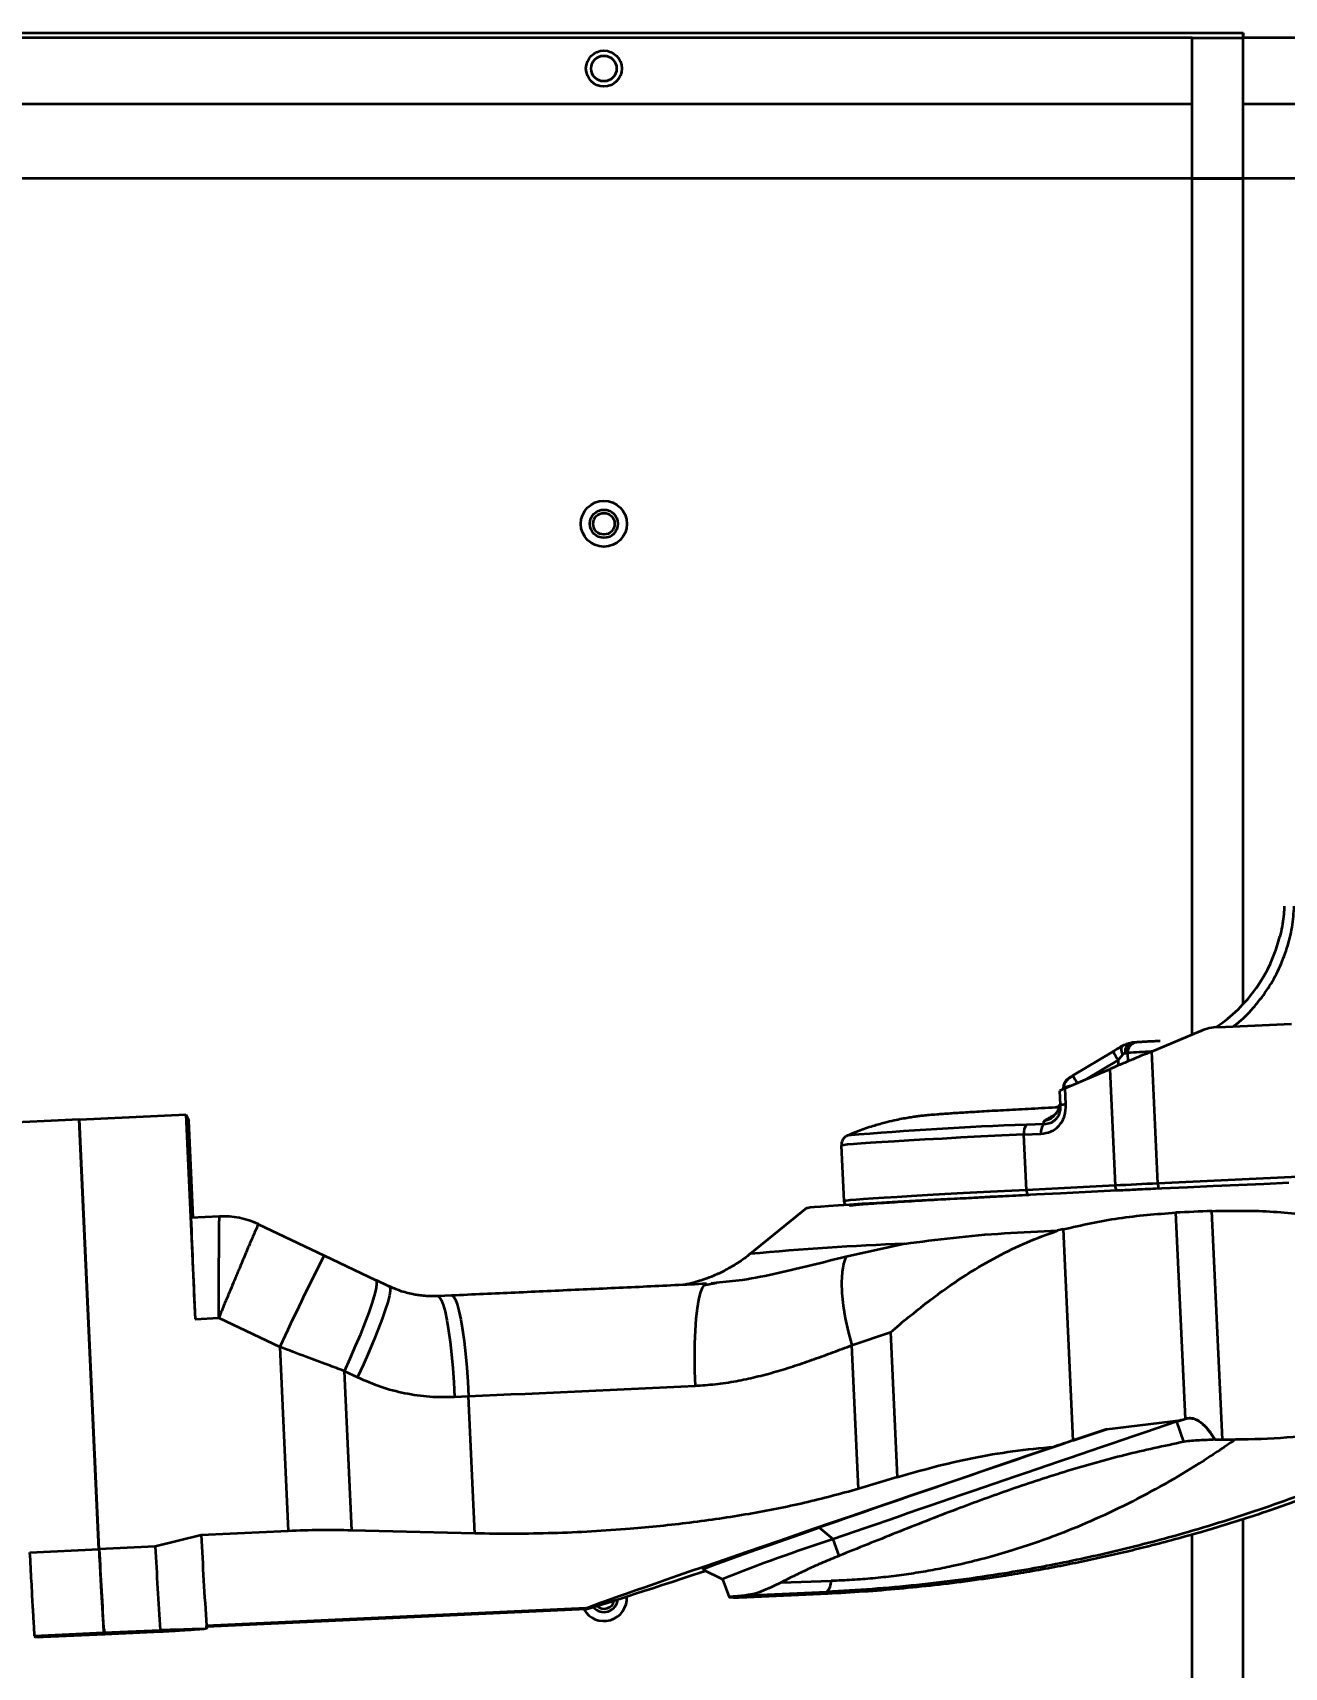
# Model space of a CAD drawing. Header units: millimetres. Extents: x 0 to 420, y 0 to 297.
# Drawn here: x 288.949 to 291.396, y 162.007 to 165.202 of the extents above; entities that cross this region are included whole.
import ezdxf

# ---------------------------------------------------------------- set-up
doc = ezdxf.new("R2010")
doc.units = ezdxf.units.MM
doc.layers.add('尺寸线层', color=150, linetype='Continuous')
doc.styles.add('SLDTEXTSTYLE2', font='TXT', dxfattribs={"width": 0.7})
doc.dimstyles.new('SLDDIMSTYLE0', dxfattribs={"dimtxt": 3.5, "dimasz": 3.302, "dimexe": 0, "dimexo": 0.0625, "dimgap": 0.875, "dimtad": 1, "dimdec": 1, "dimlfac": 100, "dimrnd": 1e-09, "dimzin": 12, "dimdsep": 46, "dimtxsty": 'SLDTEXTSTYLE2', "dimsah": 1, "dimcen": 0.09, "dimadec": 0, "dimazin": 3, "dimtfac": 1, "dimtdec": 3, "dimtofl": 0, "dimtmove": 0, "dimatfit": 3, "dimfxl": 0, "dimfrac": 2, "dimtolj": 1, "dimtzin": 12, "dimarcsym": 0})
doc.dimstyles.new('SLDDIMSTYLE2', dxfattribs={"dimtxt": 0.18, "dimasz": 3.302, "dimexe": 0, "dimexo": 0.0625, "dimgap": 0, "dimtad": 0, "dimtih": 1, "dimtoh": 1, "dimdec": 0, "dimrnd": 1e-09, "dimzin": 0, "dimdsep": 46, "dimtxsty": 'Standard', "dimsah": 1, "dimcen": 0.09, "dimadec": 0, "dimazin": 0, "dimtfac": 3.302, "dimtdec": 0, "dimtofl": 0, "dimtmove": 0, "dimatfit": 3, "dimfxl": 0, "dimfrac": 2, "dimtolj": 1, "dimtzin": 0, "dimarcsym": 0})

# ---------------------------------------------------------------- blocks, each defined once
blk = doc.blocks.new('_D_6')
at = {"layer": '尺寸线层'}
for p, q in [((91.2154, 164.9172), (91.2154, 234.1922)), ((321.3154, 165.1871), (321.3154, 234.1922)), ((321.3154, 233.1922), (91.2154, 233.1922))]:
    blk.add_line(p, q, dxfattribs=at)
for points in [[(91.2154, 233.1922), (94.5174, 232.6842), (94.5174, 233.7002)], [(321.3154, 233.1922), (318.0134, 233.7002), (318.0134, 232.6842)]]:
    blk.add_solid(points, dxfattribs=at)
at = {"layer": '尺寸线层', "insert": (205.1726, 237.704), "char_height": 3.5, "attachment_point": 1, "style": 'SLDTEXTSTYLE2'}
blk.add_mtext('23010', dxfattribs=at)
blk = doc.blocks.new('_D_7')
at = {"layer": '尺寸线层'}
for p, q in [((70.597, 160.4022), (70.597, 246.1922)), ((332.8156, 175.1167), (332.8156, 246.1922)), ((332.8156, 245.1922), (70.597, 245.1922))]:
    blk.add_line(p, q, dxfattribs=at)
for points in [[(70.597, 245.1922), (73.899, 244.6842), (73.899, 245.7002)], [(332.8156, 245.1922), (329.5136, 245.7002), (329.5136, 244.6842)]]:
    blk.add_solid(points, dxfattribs=at)
at = {"layer": '尺寸线层', "insert": (202.8758, 249.704), "char_height": 3.5, "attachment_point": 1, "style": 'SLDTEXTSTYLE2'}
blk.add_mtext('26221.85', dxfattribs=at)

msp = doc.modelspace()

# ---------------------------------------------------------------- linework, layer by layer
at = {"color": 7, "linetype": 'Continuous', "lineweight": 35}
for p, q in [((286.3154, 165.2022), (291.3154, 165.2022)), ((291.2154, 165.1922), (286.3154, 165.1922)), ((291.2154, 165.1922), (291.3154, 165.1922)), ((291.2154, 164.9172), (291.2154, 165.1922)), ((291.3154, 165.1922), (291.3154, 165.2022)), ((291.3154, 165.2022), (291.3154, 165.1922)), ((291.3154, 164.9172), (291.3154, 165.1922)), ((296.3154, 165.1922), (291.3154, 165.1922)), ((291.2154, 165.0622), (286.3654, 165.0622)), ((292.0145, 165.0622), (291.3154, 165.0622)), ((291.3154, 164.9172), (286.3154, 164.9172)), ((291.2154, 163.2436), (291.2154, 164.9172)), ((291.2154, 164.9172), (291.3154, 164.9172)), ((291.9958, 164.9172), (291.3154, 164.9172)), ((291.3154, 163.3032), (291.3154, 164.9172)), ((291.2663, 163.2583), (291.4099, 163.2649)), ((291.1367, 163.2108), (291.2324, 163.2507)), ((291.061, 163.2104), (290.9825, 163.1634)), ((291.061, 163.2104), (291.061, 163.2104)), ((291.0706, 163.1934), (291.0801, 163.2047)), ((291.0893, 163.2076), (291.0901, 163.1912)), ((291.1083, 163.2285), (291.1061, 163.2283)), ((291.1486, 162.9525), (291.1367, 163.2108)), ((290.9673, 163.1388), (291.0543, 163.176)), ((291.0098, 163.1569), (291.0706, 163.1934)), ((291.0543, 163.176), (291.0648, 162.9485)), ((291.0706, 163.1934), (291.0711, 163.1831)), ((290.9565, 163.1339), (290.9578, 163.1061)), ((290.9634, 163.1394), (290.9635, 163.1371)), ((290.9688, 163.1068), (290.9673, 163.1388)), ((290.958, 163.1061), (290.9577, 163.1023)), ((289.0396, 163.0775), (288.8164, 163.0672)), ((289.0781, 162.2376), (289.0396, 163.0775)), ((289.0402, 163.0761), (289.0396, 163.0775)), ((289.0402, 163.0775), (289.248, 163.0871)), ((289.0787, 162.2376), (289.0402, 163.0775)), ((289.248, 163.0871), (289.2663, 162.6875)), ((289.248, 163.0871), (289.2536, 163.0754)), ((289.2623, 162.8857), (289.2536, 163.0754)), ((290.9253, 163.0686), (290.9253, 163.0743)), ((290.9574, 163.0975), (290.9573, 163.0967)), ((290.5419, 163.0462), (290.5418, 163.0462)), ((290.8864, 163.0485), (290.92, 163.0498)), ((290.8914, 162.9397), (290.8864, 163.0485)), ((290.9253, 163.0686), (290.8914, 163.0673)), ((290.5296, 163.0268), (290.5346, 162.918)), ((291.0648, 162.9485), (290.8914, 162.9397)), ((291.4236, 162.9652), (291.1486, 162.9525)), ((289.3139, 162.8881), (289.258, 162.8855)), ((289.3139, 162.8879), (289.3139, 162.8881)), ((290.4625, 162.9048), (290.3513, 162.8149)), ((291.1832, 162.8955), (291.2017, 162.4924)), ((291.2746, 162.452), (291.2541, 162.8987)), ((289.3898, 162.8728), (289.5184, 162.8118)), ((290.9636, 162.8631), (290.9525, 162.8604)), ((290.9636, 162.8631), (290.9825, 162.4502)), ((290.6538, 162.8346), (290.5386, 162.809)), ((289.5184, 162.8118), (289.6198, 162.7637)), ((289.6457, 162.7514), (289.6199, 162.7636)), ((290.2856, 162.7577), (290.2603, 162.7529)), ((290.2852, 162.7584), (290.2751, 162.7573)), ((289.7405, 162.7322), (289.7408, 162.7322)), ((289.7679, 162.7334), (289.7408, 162.7322)), ((289.2663, 162.6875), (289.3123, 162.6896)), ((289.3123, 162.6896), (289.4318, 162.6329)), ((290.5501, 162.6363), (290.6257, 162.6616)), ((290.6257, 162.6616), (290.6387, 162.3781)), ((289.4318, 162.6329), (289.4483, 162.2731)), ((290.563, 162.3554), (290.5501, 162.6363)), ((289.5723, 162.2742), (289.558, 162.5859)), ((289.558, 162.5859), (289.5838, 162.5737)), ((289.7736, 162.5353), (289.8007, 162.5365)), ((289.813, 162.2682), (289.8007, 162.5365)), ((290.9825, 162.4502), (291.0485, 162.4724)), ((291.0485, 162.4724), (291.194, 162.4898)), ((291.1858, 162.487), (291.2009, 162.4921)), ((291.1994, 162.4474), (291.1858, 162.487)), ((291.194, 162.4898), (291.2017, 162.4924)), ((291.2017, 162.4924), (291.2051, 162.4935)), ((291.2603, 162.4519), (291.2746, 162.452)), ((290.6387, 162.3781), (290.563, 162.3554)), ((289.4483, 162.2731), (289.2782, 162.2653)), ((289.813, 162.2682), (289.5723, 162.2742)), ((290.4863, 162.2798), (290.5135, 162.2571)), ((291.3154, 161.4672), (291.3154, 162.2971)), ((289.1884, 162.2426), (289.0787, 162.2376)), ((289.2782, 162.2653), (289.1884, 162.2426)), ((290.5252, 162.2246), (290.5135, 162.2571)), ((291.2154, 161.4672), (291.2154, 162.2668)), ((288.9433, 162.2314), (289.0781, 162.2376)), ((290.2592, 162.198), (290.2972, 162.1792)), ((290.2972, 162.1792), (290.3105, 162.1439)), ((290.4121, 162.1726), (290.5099, 162.1755)), ((290.3411, 162.147), (290.5013, 162.1543)), ((290.5028, 162.1511), (290.3427, 162.1437)), ((290.3427, 162.1437), (290.3447, 162.1439)), ((290.3447, 162.1437), (290.5032, 162.1511)), ((290.5013, 162.1543), (290.5028, 162.1511)), ((290.5028, 162.1511), (290.5032, 162.1511)), ((290.5032, 162.1511), (290.5115, 162.1516)), ((290.0303, 162.122), (289.2885, 162.0879)), ((290.0311, 162.1201), (289.2894, 162.0861)), ((290.0303, 162.122), (290.0311, 162.1201)), ((289.088, 162.0745), (289.1976, 162.0796)), ((289.0891, 162.071), (289.0888, 162.082)), ((289.2832, 162.0816), (289.2892, 162.0829)), ((289.2885, 162.0879), (289.2894, 162.0861)), ((288.9525, 162.0683), (289.0874, 162.0745)), ((288.9543, 162.0648), (288.9525, 162.0683)), ((289.0891, 162.071), (288.9543, 162.0648)), ((289.0874, 162.0745), (289.0891, 162.071)), ((289.088, 162.0745), (289.0897, 162.071)), ((289.1994, 162.076), (289.0897, 162.071))]:
    msp.add_line(p, q, dxfattribs=at)
at = {"color": 7, "linetype": 'Continuous', "lineweight": 35, "flags": 128}
for points in [[(291.0801, 163.2047), (291.0789, 163.2076), (291.078, 163.2105), (291.0775, 163.2132), (291.0774, 163.2157), (291.0776, 163.2179), (291.0781, 163.2197), (291.0791, 163.2212), (291.0803, 163.2222)], [(290.8864, 163.0485), (290.8434, 163.0463), (290.8024, 163.0442), (290.7635, 163.0421), (290.727, 163.0401), (290.6931, 163.0382), (290.6619, 163.0365), (290.6337, 163.0348), (290.6086, 163.0333), (290.5868, 163.0318), (290.5683, 163.0306), (290.5534, 163.0295), (290.542, 163.0285), (290.5343, 163.0277), (290.5303, 163.0271), (290.5296, 163.0268)], [(290.4625, 162.9048), (290.464, 162.9052), (290.469, 162.9059), (290.4775, 162.9067), (290.4895, 162.9077), (290.5049, 162.9089), (290.5236, 162.9102), (290.5455, 162.9116), (290.5705, 162.9131), (290.5985, 162.9148), (290.6293, 162.9166), (290.6629, 162.9185), (290.699, 162.9205), (290.7374, 162.9225), (290.7781, 162.9247), (290.8207, 162.9269), (290.8651, 162.9291), (290.911, 162.9314), (290.9583, 162.9337), (291.0067, 162.9361), (291.0559, 162.9385), (291.1058, 162.9408), (291.1561, 162.9432), (291.2064, 162.9455), (291.2567, 162.9477), (291.3067, 162.95), (291.356, 162.9521), (291.4045, 162.9542)], [(290.8914, 162.9397), (290.8484, 162.9375), (290.8074, 162.9354), (290.7685, 162.9333), (290.732, 162.9314), (290.698, 162.9295), (290.6669, 162.9277), (290.6387, 162.926), (290.6136, 162.9245), (290.5918, 162.9231), (290.5733, 162.9218), (290.5584, 162.9207), (290.547, 162.9197), (290.5393, 162.9189), (290.5352, 162.9183), (290.5346, 162.918)], [(290.5386, 162.809), (290.534, 162.7956), (290.5311, 162.779), (290.53, 162.7597), (290.5306, 162.738), (290.533, 162.7143), (290.5371, 162.6892), (290.5428, 162.663), (290.5501, 162.6363)], [(289.558, 162.5859), (289.5694, 162.6107), (289.58, 162.6349), (289.5899, 162.6582), (289.5986, 162.68), (289.6062, 162.7), (289.6124, 162.7178), (289.6171, 162.7331), (289.6202, 162.7455), (289.6217, 162.7548), (289.6216, 162.7609), (289.6198, 162.7637)], [(289.6456, 162.7515), (289.6473, 162.7487), (289.6475, 162.7426), (289.646, 162.7333), (289.6428, 162.7208), (289.6381, 162.7056), (289.6319, 162.6878), (289.6244, 162.6678), (289.6156, 162.6459), (289.6058, 162.6227), (289.5951, 162.5984), (289.5838, 162.5737)], [(290.266, 162.7564), (290.2616, 162.7544), (290.2575, 162.7484), (290.2537, 162.7385), (290.2504, 162.7248), (290.2476, 162.7078), (290.2453, 162.6877), (290.2437, 162.6649), (290.2427, 162.6399), (290.2423, 162.6132), (290.2427, 162.5854), (290.2437, 162.5569)], [(289.7408, 162.7322), (289.744, 162.7306), (289.7476, 162.7249), (289.7513, 162.7153), (289.7549, 162.702), (289.7584, 162.6853), (289.7618, 162.6654), (289.7648, 162.6429), (289.7676, 162.618), (289.77, 162.5915), (289.772, 162.5637), (289.7736, 162.5353)], [(289.7679, 162.7334), (289.7712, 162.7318), (289.7748, 162.7261), (289.7784, 162.7165), (289.782, 162.7033), (289.7856, 162.6865), (289.7889, 162.6666), (289.792, 162.6441), (289.7948, 162.6193), (289.7972, 162.5927), (289.7992, 162.5649), (289.8007, 162.5365)], [(291.194, 162.4898), (291.193, 162.4895), (291.1919, 162.4891), (291.1909, 162.4888), (291.1899, 162.4884), (291.1889, 162.4881), (291.1878, 162.4877), (291.1868, 162.4874), (291.1858, 162.487)], [(290.2592, 162.198), (290.2592, 162.1981), (290.2607, 162.1991), (290.2656, 162.2012), (290.2739, 162.2045), (290.2855, 162.2089), (290.3003, 162.2144), (290.3183, 162.2209), (290.3395, 162.2285), (290.3635, 162.237), (290.3904, 162.2464), (290.4199, 162.2568), (290.4519, 162.2679), (290.4863, 162.2798)], [(289.2894, 162.0861), (289.2893, 162.0845), (289.2893, 162.0835), (289.2892, 162.083), (289.2891, 162.083), (289.289, 162.0835), (289.2888, 162.0844), (289.2887, 162.0859), (289.2885, 162.0879)]]:
    msp.add_lwpolyline(points, dxfattribs=at)
at = {"color": 7, "linetype": 'Continuous', "lineweight": 35}
for centre, radius in [((290.0654, 165.1322), 0.035), ((290.0654, 165.1322), 0.025), ((290.0654, 164.2422), 0.045), ((290.0654, 164.2422), 0.0275), ((290.0654, 164.2422), 0.021)]:
    msp.add_circle(centre, radius, dxfattribs=at)
for centre, radius, start, end in [((291.096, 163.508), 0.3001, 303.5836, 345.9373), ((291.2709, 163.1584), 0.0999, 92.6452, 112.6512), ((291.2499, 163.3066), 0.212, 206.9869, 212.273), ((291.1022, 163.2103), 0.0179, 101.1076, 189.5162), ((291.0795, 163.3174), 0.1102, 272.6324, 275.1142), ((291.1092, 163.2086), 0.0199, 99.0606, 182.7369), ((291.1899, 161.8539), 1.3575, 92.2912, 94.2493), ((290.9834, 163.1403), 0.02, 120.957, 182.6305), ((291.1524, 163.2496), 0.1906, 206.9113, 211.9441), ((290.9772, 162.8779), 0.229, 92.1054, 94.8573), ((291.1559, 155.7772), 7.2949, 92.07806, 94.82778), ((290.9119, 163.0519), 0.0257, 142.9879, 187.5474), ((290.946, 163.0526), 0.0262, 142.2752, 186.1971), ((292.05, 143.3972), 19.5761, 92.63907, 92.88467), ((291.0776, 162.9479), 0.0129, 177.6436, 223.8158), ((291.2959, 162.9578), 0.1474, 182.063, 185.8355), ((290.905, 162.9393), 0.0136, 178.3675, 219.8744), ((302.9931, 163.363), 13.7434, 181.99103, 182.8172), ((289.3213, 162.7282), 0.16, 64.631, 92.6307), ((295.1259, 77.0803), 85.9057, 92.583251, 92.630551), ((290.8549, 157.418), 5.4203, 92.1256, 95.3306), ((294.5966, 160.2444), 5.6904, 153.18, 155.1813), ((282.0379, 335.8175), 173.4547, 272.56508, 272.71154), ((328.6368, 51.8313), 116.8518, 108.764263, 109.055658), ((329.9026, 48.1893), 120.6771, 108.7131, 109.050468), ((301.3872, 162.8537), 12.2141, 182.86777, 183.63392), ((297.8248, 162.6723), 8.5563, 182.72615, 183.91622), ((291.6546, 158.7471), 3.6908, 108.0096, 111.5784), ((301.2775, 162.8487), 12.2141, 182.86777, 183.63392), ((290.4803, 162.1751), 0.0295, 315.2033, 0.821), ((290.0654, 162.1422), 0.045, 209.7389, 3.5845), ((290.0654, 162.1422), 0.0275, 220.8036, 353.9617), ((290.0654, 162.1422), 0.021, 229.4462, 345.7667)]:
    msp.add_arc(centre, radius, start, end, dxfattribs=at)
for centre, major_axis, ratio, start_param, end_param in [((291.1429, 163.2092), (0.1964, 0.0819), 0.017918, 1.594841, 2.031173), ((290.9762, 163.1421), (0.0196, 0.0082), 0.017918, 2.031173, 3.165637), ((294.4311, 163.6045), (4.4142, 1.4881), 0.002727, 2.479887, 3.062979), ((290.9868, 162.4412), (0.9858, 0.3323), 0.009508, 1.571985, 1.608955), ((299.9451, 164.0317), (14.4041, 0.9039), 0.090072, 4.060809, 4.063018), ((294.4311, 163.6045), (4.4142, 1.4881), 0.002727, 3.220888, 3.47714), ((290.9265, 162.1722), (0.616, 0.0283), 0.008812, 2.824791, 3.465922)]:
    msp.add_ellipse(centre, major_axis=major_axis, ratio=ratio, start_param=start_param, end_param=end_param, dxfattribs=at)
msp.add_ellipse((290.4449, 162.1497), major_axis=(0.0534, 0.0025), ratio=0.008812, dxfattribs=at)
for points, knots in [([(291.2962, 163.2596), (291.3, 163.2625), (291.3154, 163.2741), (291.3386, 163.2989), (291.3649, 163.3335), (291.386, 163.3717), (291.4016, 163.412), (291.4119, 163.4533), (291.4141, 163.4812), (291.4152, 163.4949)], [0, 0, 0, 0, 0.052927, 0.211926, 0.372402, 0.532879, 0.691878, 0.848001, 1, 1, 1, 1]), ([(291.3957, 163.4947), (291.3957, 163.4936), (291.3956, 163.4868), (291.3942, 163.4736), (291.3916, 163.4547), (291.3886, 163.4418), (291.3871, 163.4351)], [0, 0, 0, 0, 0.0540504, 0.3395518, 0.6585548, 1, 1, 1, 1]), ([(291.1531, 163.2309), (291.149, 163.2308), (291.1434, 163.2305), (291.1356, 163.2301), (291.1297, 163.2298), (291.1236, 163.2295), (291.1184, 163.2292), (291.1142, 163.229), (291.1111, 163.2288), (291.109, 163.2286), (291.1079, 163.2285), (291.1066, 163.2284), (291.1061, 163.2283)], [0, 0, 0, 0, 0.180363, 0.250542, 0.363365, 0.473293, 0.58367, 0.68948, 0.787949, 0.876327, 0.952862, 1, 1, 1, 1]), ([(291.0803, 163.2222), (291.0773, 163.2203), (291.0711, 163.2165), (291.0644, 163.2125), (291.061, 163.2104)], [0, 0, 0, 0, 0.4962909, 1, 1, 1, 1]), ([(291.0801, 163.2047), (291.0808, 163.2054), (291.0818, 163.2065), (291.0834, 163.2072), (291.0842, 163.2073), (291.0846, 163.2073)], [0, 0, 0, 0, 0.497443, 0.743764, 1, 1, 1, 1]), ([(291.0803, 163.2222), (291.0834, 163.2238), (291.0895, 163.2269), (291.0957, 163.2275), (291.0988, 163.2279)], [0, 0, 0, 0, 0.512946, 1, 1, 1, 1]), ([(290.9766, 163.1428), (290.9763, 163.1427), (290.9744, 163.1422), (290.9712, 163.1415), (290.9676, 163.1406), (290.9641, 163.1397), (290.9637, 163.1395), (290.9634, 163.1394)], [0, 0, 0, 0, 0.033018, 0.225638, 0.428311, 0.625099, 1, 1, 1, 1]), ([(290.9826, 163.1631), (290.9785, 163.1605), (290.9721, 163.1564), (290.9666, 163.1492), (290.9644, 163.144), (290.964, 163.1411), (290.9638, 163.1396)], [0, 0, 0, 0, 0.435756, 0.6985, 0.845661, 1, 1, 1, 1]), ([(290.9825, 163.1634), (290.9813, 163.1626), (290.9788, 163.1611), (290.9761, 163.1595), (290.9745, 163.1584), (290.9736, 163.1579), (290.9731, 163.1575), (290.9731, 163.1575), (290.9731, 163.1575)], [0, 0, 0, 0, 0.2533993, 0.5192739, 0.6478548, 0.7735725, 0.8872723, 1, 1, 1, 1]), ([(290.92, 163.0498), (290.9266, 163.0506), (290.9366, 163.0519), (290.9484, 163.0589), (290.956, 163.0659), (290.9621, 163.0747), (290.968, 163.0881), (290.9685, 163.0993), (290.9688, 163.1068)], [0, 0, 0, 0, 0.250218, 0.375443, 0.500551, 0.626003, 0.750593, 1, 1, 1, 1]), ([(290.9253, 163.0743), (290.9301, 163.0758), (290.9397, 163.0787), (290.9504, 163.0899), (290.9563, 163.0999), (290.9569, 163.1061), (290.957, 163.1073)], [0, 0, 0, 0, 0.304307, 0.614109, 0.928957, 1, 1, 1, 1]), ([(290.9578, 163.1061), (290.9578, 163.1035), (290.9578, 163.0984), (290.9562, 163.0908), (290.9534, 163.0839), (290.9493, 163.078), (290.9441, 163.0734), (290.9361, 163.0691), (290.9297, 163.0688), (290.9253, 163.0686)], [0, 0, 0, 0, 0.127481, 0.252134, 0.373317, 0.494152, 0.61555, 0.739877, 1, 1, 1, 1]), ([(290.9569, 163.1064), (290.9561, 163.1032), (290.9541, 163.0959), (290.9477, 163.0868), (290.9415, 163.0826), (290.9388, 163.0808)], [0, 0, 0, 0, 0.3055812, 0.7003344, 1, 1, 1, 1]), ([(290.9563, 163.1045), (290.9563, 163.1045), (290.9551, 163.1032), (290.9525, 163.1022), (290.9498, 163.1012), (290.9484, 163.1009), (290.948, 163.1008), (290.9479, 163.1008)], [0, 0, 0, 0, 0.00838, 0.52292, 0.779218, 0.926519, 1, 1, 1, 1]), ([(290.9552, 163.1012), (290.9461, 163.1007), (290.9277, 163.0998), (290.9014, 163.0984), (290.8762, 163.0971), (290.8522, 163.0958), (290.8298, 163.0945), (290.809, 163.0934), (290.7898, 163.0922), (290.7723, 163.0912), (290.7564, 163.0902), (290.742, 163.0892), (290.7287, 163.0883), (290.7156, 163.0873), (290.7037, 163.0863), (290.6919, 163.0852), (290.6816, 163.084), (290.6715, 163.0826), (290.6604, 163.0809), (290.6475, 163.0787), (290.632, 163.0755), (290.613, 163.0709), (290.5895, 163.0642), (290.5655, 163.0562), (290.5498, 163.0493), (290.5432, 163.0465)], [0, 0, 0, 0, 0.05143, 0.103761, 0.156226, 0.208684, 0.26102, 0.313139, 0.364971, 0.416473, 0.467662, 0.518674, 0.569945, 0.622864, 0.683994, 0.723535, 0.749051, 0.771346, 0.793162, 0.81645, 0.842991, 0.875072, 0.915052, 0.964572, 1, 1, 1, 1]), ([(290.9253, 163.0743), (290.9274, 163.0756), (290.932, 163.0787), (290.938, 163.0825), (290.9432, 163.0848), (290.9454, 163.0858)], [0, 0, 0, 0, 0.324906, 0.715563, 1, 1, 1, 1]), ([(290.9389, 163.0807), (290.938, 163.0801), (290.934, 163.0771), (290.9292, 163.0755), (290.9253, 163.0743)], [0, 0, 0, 0, 0.200701, 1, 1, 1, 1]), ([(290.5431, 163.0467), (290.5427, 163.0465), (290.5417, 163.0462), (290.5391, 163.0449), (290.5356, 163.0423), (290.5322, 163.0382), (290.5297, 163.0328), (290.5299, 163.0287), (290.5299, 163.0269)], [0, 0, 0, 0, 0.136507, 0.308977, 0.465462, 0.628568, 0.833403, 1, 1, 1, 1]), ([(290.5347, 162.9183), (290.5347, 162.9181), (290.5344, 162.9164), (290.5357, 162.9134), (290.5372, 162.9118), (290.5379, 162.9111)], [0, 0, 0, 0, 0.072082, 0.580816, 1, 1, 1, 1]), ([(290.8964, 162.9298), (290.8792, 162.929), (290.8447, 162.9272), (290.7961, 162.9247), (290.7421, 162.9218), (290.686, 162.9187), (290.6388, 162.9159), (290.6049, 162.9137), (290.5814, 162.9121), (290.5635, 162.9108), (290.5518, 162.9097), (290.5459, 162.909), (290.5459, 162.9087), (290.5458, 162.9086)], [0, 0, 0, 0, 0.084249, 0.169838, 0.256682, 0.389629, 0.523981, 0.613571, 0.702749, 0.791409, 0.878246, 0.963838, 1, 1, 1, 1]), ([(289.3123, 162.6896), (289.3123, 162.696), (289.3123, 162.708), (289.3124, 162.7249), (289.3125, 162.7397), (289.3126, 162.7522), (289.3127, 162.7732), (289.3128, 162.7951), (289.313, 162.8168), (289.3131, 162.8365), (289.3133, 162.8575), (289.3135, 162.8755), (289.3137, 162.8862), (289.3139, 162.8873), (289.3139, 162.8879)], [0, 0, 0, 0, 0.061114, 0.115847, 0.164196, 0.206162, 0.241742, 0.379254, 0.443001, 0.503343, 0.636943, 0.764676, 0.88599, 1, 1, 1, 1]), ([(290.9636, 162.8631), (290.9996, 162.8712), (291.072, 162.8874), (291.146, 162.8928), (291.1832, 162.8955)], [0, 0, 0, 0, 0.497662, 1, 1, 1, 1]), ([(291.2541, 162.8987), (291.2919, 162.8994), (291.3678, 162.9007), (291.4432, 162.8906), (291.481, 162.8855)], [0, 0, 0, 0, 0.497396, 1, 1, 1, 1]), ([(289.3898, 162.8728), (289.3895, 162.8723), (289.3889, 162.8712), (289.3844, 162.8613), (289.3785, 162.8476), (289.3723, 162.833), (289.3653, 162.8165), (289.3583, 162.7999), (289.3518, 162.7844), (289.3482, 162.7759), (289.3445, 162.767), (289.3396, 162.7552), (289.3328, 162.7389), (289.3233, 162.7163), (289.3162, 162.6991), (289.3123, 162.6896)], [0, 0, 0, 0, 0.119142, 0.23973, 0.366697, 0.432455, 0.499679, 0.62288, 0.655843, 0.689653, 0.724311, 0.759816, 0.822271, 0.902337, 1, 1, 1, 1]), ([(290.6257, 162.6616), (290.6377, 162.6718), (290.6617, 162.692), (290.6991, 162.7215), (290.7376, 162.7499), (290.7822, 162.7799), (290.8334, 162.8099), (290.8916, 162.8385), (290.9322, 162.8531), (290.9525, 162.8604)], [0, 0, 0, 0, 0.125294, 0.250413, 0.375532, 0.50094, 0.669521, 0.834712, 1, 1, 1, 1]), ([(290.6538, 162.8346), (290.6851, 162.8388), (290.7476, 162.8472), (290.8478, 162.856), (290.9175, 162.8589), (290.9525, 162.8604)], [0, 0, 0, 0, 0.334285, 0.666839, 1, 1, 1, 1]), ([(290.3514, 162.8152), (290.3505, 162.8144), (290.3421, 162.8069), (290.3252, 162.7957), (290.302, 162.7821), (290.2813, 162.7724), (290.2636, 162.7655), (290.2491, 162.7609), (290.2372, 162.7576), (290.228, 162.7555), (290.2237, 162.7546), (290.2218, 162.7543)], [0, 0, 0, 0, 0.021741, 0.214428, 0.384139, 0.533522, 0.656072, 0.757767, 0.847313, 0.932621, 1, 1, 1, 1]), ([(290.5386, 162.809), (290.5167, 162.8037), (290.473, 162.793), (290.406, 162.777), (290.344, 162.7637), (290.3022, 162.7599), (290.2852, 162.7584)], [0, 0, 0, 0, 0.267933, 0.535637, 0.810218, 1, 1, 1, 1]), ([(289.7405, 162.7322), (289.7354, 162.7321), (289.7259, 162.7319), (289.7127, 162.7328), (289.7016, 162.7342), (289.6864, 162.7369), (289.6676, 162.7418), (289.6527, 162.7484), (289.6456, 162.7515)], [0, 0, 0, 0, 0.1564788, 0.29213, 0.4069506, 0.5009381, 0.7639989, 1, 1, 1, 1]), ([(290.266, 162.7564), (290.2247, 162.7544), (290.1421, 162.7505), (290.0172, 162.7447), (289.8921, 162.739), (289.8091, 162.7353), (289.7677, 162.7334)], [0, 0, 0, 0, 0.249997, 0.5, 0.749997, 1, 1, 1, 1]), ([(289.558, 162.5859), (289.5471, 162.59), (289.5223, 162.5992), (289.4802, 162.6149), (289.449, 162.6265), (289.4318, 162.6329)], [0, 0, 0, 0, 0.2592269, 0.5925621, 1, 1, 1, 1]), ([(290.2437, 162.5569), (290.2569, 162.5579), (290.2841, 162.5597), (290.3236, 162.5659), (290.3631, 162.5742), (290.4015, 162.5844), (290.4396, 162.5963), (290.4769, 162.6091), (290.5137, 162.6226), (290.5379, 162.6317), (290.5501, 162.6363)], [0, 0, 0, 0, 0.123185, 0.251624, 0.372008, 0.500463, 0.624914, 0.749639, 0.874682, 1, 1, 1, 1]), ([(289.5838, 162.5737), (289.5987, 162.5672), (289.6286, 162.5542), (289.6762, 162.542), (289.7247, 162.5348), (289.7573, 162.5352), (289.7736, 162.5353)], [0, 0, 0, 0, 0.248879, 0.499784, 0.750799, 1, 1, 1, 1]), ([(291.7977, 162.509), (291.7733, 162.4964), (291.7232, 162.4704), (291.6482, 162.4347), (291.5709, 162.4003), (291.4938, 162.3684), (291.4149, 162.3383), (291.3366, 162.3108), (291.2576, 162.2854), (291.1827, 162.2635), (291.1124, 162.2449), (291.0469, 162.229), (290.9814, 162.2146), (290.9153, 162.2016), (290.8427, 162.189), (290.7635, 162.1773), (290.6771, 162.1671), (290.5895, 162.1591), (290.5308, 162.1559), (290.5013, 162.1543)], [0, 0, 0, 0, 0.061106, 0.125475, 0.185202, 0.250257, 0.312499, 0.374698, 0.436892, 0.499118, 0.550105, 0.599872, 0.649922, 0.699645, 0.749293, 0.8121, 0.874594, 0.937065, 1, 1, 1, 1]), ([(290.5028, 162.1511), (290.5264, 162.1524), (290.5733, 162.1549), (290.6433, 162.1605), (290.7126, 162.1676), (290.7818, 162.1761), (290.8434, 162.1852), (290.8983, 162.1942), (290.9458, 162.2029), (290.9934, 162.2123), (291.0405, 162.2223), (291.0869, 162.233), (291.1336, 162.2445), (291.1931, 162.26), (291.2712, 162.2824), (291.3622, 162.3115), (291.4546, 162.3444), (291.5428, 162.3788), (291.6309, 162.4164), (291.7173, 162.4562), (291.7742, 162.4853), (291.8023, 162.4996)], [0, 0, 0, 0, 0.0504044, 0.1001195, 0.1498372, 0.1999797, 0.2508444, 0.2857908, 0.3221467, 0.3575648, 0.3933304, 0.4293461, 0.4637183, 0.5010827, 0.5671945, 0.645863, 0.7157345, 0.7876282, 0.8580523, 0.9299697, 1, 1, 1, 1]), ([(291.2051, 162.4935), (291.2073, 162.4939), (291.2118, 162.4945), (291.2214, 162.4928), (291.2338, 162.4858), (291.2478, 162.4714), (291.2558, 162.4589), (291.2603, 162.4519)], [0, 0, 0, 0, 0.091014, 0.183802, 0.393783, 0.660873, 1, 1, 1, 1]), ([(291.2009, 162.4921), (291.2029, 162.4927), (291.2064, 162.4937), (291.2129, 162.494), (291.2205, 162.4925), (291.2287, 162.4883), (291.2387, 162.4803), (291.2492, 162.4681), (291.2561, 162.4573), (291.2595, 162.4519)], [0, 0, 0, 0, 0.08066, 0.142401, 0.251992, 0.376436, 0.500889, 0.750183, 1, 1, 1, 1]), ([(291.2017, 162.4924), (291.2016, 162.4924), (291.2014, 162.4923), (291.2012, 162.4922), (291.201, 162.4922), (291.2009, 162.4921)], [0, 0, 0, 0, 0.412089, 0.618134, 1, 1, 1, 1]), ([(291.5002, 162.4677), (291.4671, 162.463), (291.4007, 162.4536), (291.3336, 162.4524), (291.3, 162.4518)], [0, 0, 0, 0, 0.498363, 1, 1, 1, 1]), ([(291.3, 162.4518), (291.2768, 162.4362), (291.2315, 162.4055), (291.1614, 162.3639), (291.0902, 162.3259), (291.0187, 162.2923), (290.955, 162.2663), (290.8996, 162.2464), (290.8496, 162.2305), (290.7986, 162.2163), (290.7512, 162.2051), (290.7091, 162.1967), (290.6711, 162.1902), (290.632, 162.1847), (290.5918, 162.1804), (290.5508, 162.1771), (290.5236, 162.1761), (290.5099, 162.1755)], [0, 0, 0, 0, 0.103316, 0.202295, 0.304682, 0.406632, 0.499215, 0.561463, 0.623839, 0.68987, 0.749242, 0.791611, 0.833244, 0.874436, 0.916632, 0.95807, 1, 1, 1, 1]), ([(291.1994, 162.4474), (291.1607, 162.4391), (291.0833, 162.4227), (290.9704, 162.3907), (290.8605, 162.3547), (290.7483, 162.3136), (290.6352, 162.269), (290.562, 162.2394), (290.5252, 162.2246)], [0, 0, 0, 0, 0.15373, 0.307479, 0.466206, 0.624954, 0.811671, 1, 1, 1, 1]), ([(290.6387, 162.3781), (290.6626, 162.3851), (290.7104, 162.3992), (290.7863, 162.4165), (290.8649, 162.4302), (290.919, 162.4353), (290.9461, 162.4379)], [0, 0, 0, 0, 0.245691, 0.491344, 0.745688, 1, 1, 1, 1]), ([(291.2595, 162.4519), (291.2495, 162.4513), (291.2345, 162.4504), (291.2143, 162.4497), (291.2044, 162.4482), (291.1994, 162.4474)], [0, 0, 0, 0, 0.499045, 0.748567, 1, 1, 1, 1]), ([(291.2603, 162.4519), (291.2603, 162.4519), (291.2602, 162.4519), (291.2601, 162.4519), (291.26, 162.4519), (291.2599, 162.4519), (291.2597, 162.4519), (291.2596, 162.4519), (291.2595, 162.4519)], [0, 0, 0, 0, 0.218922, 0.32838, 0.437838, 0.547296, 0.656755, 1, 1, 1, 1]), ([(290.563, 162.3554), (290.5281, 162.3458), (290.4582, 162.3268), (290.3478, 162.3054), (290.234, 162.2885), (290.131, 162.278), (290.0415, 162.2718), (289.9655, 162.2686), (289.8892, 162.2671), (289.8384, 162.2679), (289.813, 162.2682)], [0, 0, 0, 0, 0.148845, 0.297701, 0.451018, 0.604341, 0.702679, 0.801017, 0.900509, 1, 1, 1, 1]), ([(289.5723, 162.2742), (289.5517, 162.2746), (289.5105, 162.2754), (289.4691, 162.2739), (289.4483, 162.2731)], [0, 0, 0, 0, 0.4987207, 1, 1, 1, 1]), ([(290.5252, 162.2246), (290.5144, 162.2202), (290.493, 162.2114), (290.4636, 162.1981), (290.4362, 162.185), (290.4201, 162.1767), (290.4121, 162.1726)], [0, 0, 0, 0, 0.247004, 0.494016, 0.747006, 1, 1, 1, 1]), ([(290.4121, 162.1726), (290.3986, 162.166), (290.3781, 162.156), (290.3557, 162.149), (290.3459, 162.1477), (290.3411, 162.147)], [0, 0, 0, 0, 0.493166, 0.745674, 1, 1, 1, 1]), ([(289.1976, 162.0796), (289.2087, 162.08), (289.2308, 162.0807), (289.2558, 162.0815), (289.2735, 162.0819), (289.2815, 162.0819), (289.2843, 162.0818), (289.2828, 162.0816), (289.2824, 162.0815)], [0, 0, 0, 0, 0.2249223, 0.4532967, 0.6353127, 0.8219795, 0.9455747, 1, 1, 1, 1]), ([(289.2799, 162.0812), (289.2767, 162.0809), (289.2694, 162.0803), (289.2466, 162.0788), (289.2214, 162.0773), (289.2044, 162.0763), (289.1994, 162.076)], [0, 0, 0, 0, 0.239663, 0.548813, 0.866505, 1, 1, 1, 1])]:
    msp.add_open_spline(points, degree=3, knots=knots, dxfattribs=at)
for points in [[(291.1083, 163.2285), (291.1076, 163.2284), (291.1062, 163.2283), (291.1013, 163.228), (291.0988, 163.2279)], [(291.1494, 162.9425), (291.1355, 162.9418), (291.1079, 162.9405), (291.0825, 162.9392), (291.0697, 162.9386)], [(288.9525, 162.0683), (288.952, 162.0758), (288.951, 162.0908), (288.9489, 162.1273), (288.9464, 162.1729), (288.9443, 162.2119), (288.9433, 162.2314)], [(289.0781, 162.2376), (289.0792, 162.2181), (289.0812, 162.1791), (289.0838, 162.1335), (289.0859, 162.097), (289.0869, 162.082), (289.0874, 162.0745)]]:
    msp.add_open_spline(points, degree=3, dxfattribs=at)

# ---------------------------------------------------------------- dimensions: what is measured, and where the dimension line sits
at = {"layer": '尺寸线层'}
for base, p1, p2, picture, middle in [((70.597, 245.1922), (332.8156, 175.1167), (70.597, 160.4022), '_D_7', (209.0129, 245.1922)), ((91.2154, 233.1922), (321.3154, 165.1871), (91.2154, 164.9172), '_D_6', (209.0129, 233.1922))]:
    dim = msp.add_linear_dim(base=base, p1=p1, p2=p2, angle=0, dimstyle='SLDDIMSTYLE0', dxfattribs=at)
    dim.commit()
    dim.dimension.update_dxf_attribs({"geometry": picture, "text_midpoint": middle, "dimtype": 160})

# ---------------------------------------------------------------- leaders
msp.add_leader([(282.987, 163.0988), (295.7585, 207.7449)], dimstyle='SLDDIMSTYLE2', dxfattribs=at)

doc.saveas('drawing.dxf')
